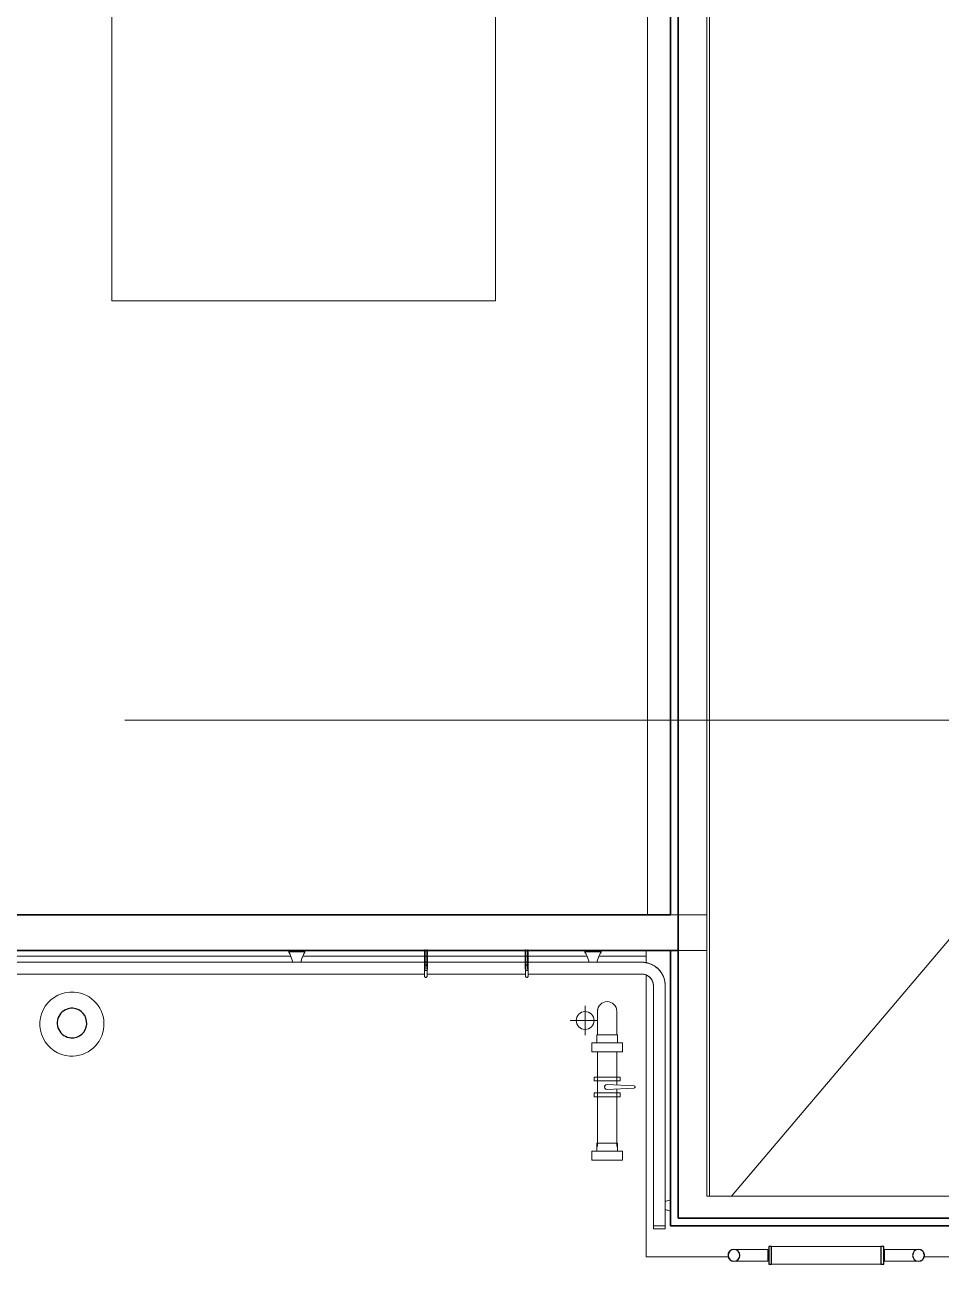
# Model space of a CAD drawing. Header units: metres. Extents: x -3 to 175, y -5 to 18.
# Drawn here: x 81.004 to 84.098, y 0.921 to 5.107 of the extents above; entities that cross this region are included whole.
import ezdxf

# ---------------------------------------------------------------- set-up
doc = ezdxf.new("R2010")
doc.units = ezdxf.units.M
for name, color, linetype, lineweight in [('A-FLOR-HRAL', 7, 'Continuous', 9), ('A-GENM', 7, 'Continuous', 9), ('A-WALL', 7, 'Continuous', 9), ('E-ELEC-EQPM', 7, 'Continuous', 9), ('G-ANNO-SYMB', 7, 'Continuous', 9), ('I-WALL', 7, 'Continuous', 9), ('P-PIPE', 7, 'Continuous', 9), ('P-PIPE-CNTR', 7, 'Continuous', 9)]:
    doc.layers.add(name, color=color, linetype=linetype, lineweight=lineweight)

# ---------------------------------------------------------------- blocks, each defined once
blk = doc.blocks.new('Basic Wall _ Tabique exterior_Estructura Lamina Metalica - ___-2469500-N-Cubierta 01')
at = {"layer": 'A-WALL'}
for p, q in [((11.5694, 1.961), (10.6099, 1.961)), ((12.0202, 1.961), (11.6099, 1.961)), ((12.3602, 1.961), (12.0312, 1.961)), ((12.5694, 1.961), (12.3713, 1.961)), ((12.7686, 1.961), (12.6099, 1.961))]:
    blk.add_line(p, q, dxfattribs=at)
blk = doc.blocks.new('Railing - Railing-2694456-N-Cubierta 01')
at = {"layer": 'A-FLOR-HRAL'}
for p, q in [((12.0202, 1.941), (9.9813, 1.941)), ((12.3602, 1.941), (12.0312, 1.941)), ((12.7537, 1.941), (12.3713, 1.941)), ((9.9956, 1.901), (12.0202, 1.901)), ((12.0301, 1.901), (12.3614, 1.901)), ((12.3712, 1.901), (12.7537, 1.901)), ((12.7937, 1.861), (12.7937, 1.051)), ((12.8337, 1.051), (12.8337, 1.861)), ((12.8114, 1.051), (12.8161, 1.051))]:
    blk.add_line(p, q, dxfattribs=at)
at = {"layer": 'A-FLOR-HRAL', "flags": 128}
for points in [[(12.8337, 1.861), (12.8337, 1.8642), (12.8335, 1.8674), (12.8331, 1.8705), (12.8327, 1.8737), (12.8321, 1.8769), (12.8314, 1.88), (12.8306, 1.8831), (12.8297, 1.8861), (12.8286, 1.8891), (12.8274, 1.8921), (12.8261, 1.895), (12.8247, 1.8979), (12.8231, 1.9007), (12.8215, 1.9035), (12.8197, 1.9061), (12.8179, 1.9087), (12.8159, 1.9113), (12.8139, 1.9137), (12.8117, 1.9161), (12.8095, 1.9183), (12.8071, 1.9205), (12.8047, 1.9226), (12.8022, 1.9246), (12.7996, 1.9265), (12.7969, 1.9283), (12.7942, 1.93), (12.7914, 1.9315), (12.7886, 1.933), (12.7857, 1.9343), (12.7827, 1.9355), (12.7797, 1.9366), (12.7767, 1.9376), (12.7736, 1.9385), (12.7705, 1.9392), (12.7673, 1.9398), (12.7642, 1.9403), (12.761, 1.9406), (12.7578, 1.9409), (12.7546, 1.941), (12.7537, 1.941)], [(12.7537, 1.901), (12.7553, 1.9009), (12.7569, 1.9008), (12.7585, 1.9007), (12.7601, 1.9005), (12.7617, 1.9002), (12.7632, 1.8998), (12.7648, 1.8994), (12.7663, 1.8989), (12.7678, 1.8984), (12.7693, 1.8978), (12.7708, 1.8972), (12.7722, 1.8964), (12.7736, 1.8957), (12.775, 1.8949), (12.7763, 1.894), (12.7776, 1.893), (12.7789, 1.8921), (12.7801, 1.891), (12.7813, 1.89), (12.7824, 1.8888), (12.7835, 1.8877), (12.7846, 1.8864), (12.7855, 1.8852), (12.7865, 1.8839), (12.7874, 1.8826), (12.7882, 1.8812), (12.789, 1.8798), (12.7897, 1.8784), (12.7904, 1.8769), (12.791, 1.8755), (12.7916, 1.874), (12.792, 1.8724), (12.7925, 1.8709), (12.7928, 1.8693), (12.7931, 1.8678), (12.7934, 1.8662), (12.7936, 1.8646), (12.7937, 1.863), (12.7937, 1.8614), (12.7937, 1.861)]]:
    blk.add_lwpolyline(points, dxfattribs=at)
blk = doc.blocks.new('Handrail Type - Handrail_Internal_-2694641-N-Cubierta 01')
at = {"layer": 'A-FLOR-HRAL'}
for p, q in [((12.0202, 1.941), (9.9813, 1.941)), ((12.3602, 1.941), (12.0312, 1.941)), ((12.7537, 1.941), (12.3713, 1.941)), ((9.9956, 1.901), (12.0202, 1.901)), ((12.0301, 1.901), (12.3614, 1.901)), ((12.3712, 1.901), (12.7537, 1.901)), ((12.7937, 1.861), (12.7937, 1.051)), ((12.8337, 1.051), (12.8337, 1.861)), ((12.8114, 1.051), (12.8161, 1.051))]:
    blk.add_line(p, q, dxfattribs=at)
at = {"layer": 'A-FLOR-HRAL', "flags": 128}
for points in [[(12.8337, 1.861), (12.8337, 1.8642), (12.8335, 1.8674), (12.8331, 1.8705), (12.8327, 1.8737), (12.8321, 1.8769), (12.8314, 1.88), (12.8306, 1.8831), (12.8297, 1.8861), (12.8286, 1.8891), (12.8274, 1.8921), (12.8261, 1.895), (12.8247, 1.8979), (12.8231, 1.9007), (12.8215, 1.9035), (12.8197, 1.9061), (12.8179, 1.9087), (12.8159, 1.9113), (12.8139, 1.9137), (12.8117, 1.9161), (12.8095, 1.9183), (12.8071, 1.9205), (12.8047, 1.9226), (12.8022, 1.9246), (12.7996, 1.9265), (12.7969, 1.9283), (12.7942, 1.93), (12.7914, 1.9315), (12.7886, 1.933), (12.7857, 1.9343), (12.7827, 1.9355), (12.7797, 1.9366), (12.7767, 1.9376), (12.7736, 1.9385), (12.7705, 1.9392), (12.7673, 1.9398), (12.7642, 1.9403), (12.761, 1.9406), (12.7578, 1.9409), (12.7546, 1.941), (12.7537, 1.941)], [(12.7537, 1.901), (12.7553, 1.9009), (12.7569, 1.9008), (12.7585, 1.9007), (12.7601, 1.9005), (12.7617, 1.9002), (12.7632, 1.8998), (12.7648, 1.8994), (12.7663, 1.8989), (12.7678, 1.8984), (12.7693, 1.8978), (12.7708, 1.8972), (12.7722, 1.8964), (12.7736, 1.8957), (12.775, 1.8949), (12.7763, 1.894), (12.7776, 1.893), (12.7789, 1.8921), (12.7801, 1.891), (12.7813, 1.89), (12.7824, 1.8888), (12.7835, 1.8877), (12.7846, 1.8864), (12.7855, 1.8852), (12.7865, 1.8839), (12.7874, 1.8826), (12.7882, 1.8812), (12.789, 1.8798), (12.7897, 1.8784), (12.7904, 1.8769), (12.791, 1.8755), (12.7916, 1.874), (12.792, 1.8724), (12.7925, 1.8709), (12.7928, 1.8693), (12.7931, 1.8678), (12.7934, 1.8662), (12.7936, 1.8646), (12.7937, 1.863), (12.7937, 1.8614), (12.7937, 1.861)]]:
    blk.add_lwpolyline(points, dxfattribs=at)
blk = doc.blocks.new('Handrail Type - Escort_Flat_Endcap-2692019-N-Cubierta 01')
at = {"layer": 'A-FLOR-HRAL'}
for p, q in [((0.01, 0.02), (0, 0.02)), ((0, 0.0023), (0, -0.0023)), ((0.01, -0.02), (0.01, 0.02)), ((0, -0.02), (0.01, -0.02))]:
    blk.add_line(p, q, dxfattribs=at)
blk = doc.blocks.new('Handrail Type - Handrail_Internal_-V128-N-Cubierta 01')
at = {"layer": 'A-FLOR-HRAL'}
for p, q in [((12.0202, 1.941), (9.9813, 1.941)), ((12.3602, 1.941), (12.0312, 1.941)), ((12.7537, 1.941), (12.3713, 1.941)), ((12.0202, 1.901), (9.9956, 1.901)), ((12.3614, 1.901), (12.0301, 1.901)), ((12.7537, 1.901), (12.3712, 1.901)), ((12.7937, 1.051), (12.7937, 1.861)), ((12.8337, 1.051), (12.8337, 1.861)), ((12.7937, 1.051), (12.8337, 1.051))]:
    blk.add_line(p, q, dxfattribs=at)
for radius in [0.08, 0.04]:
    blk.add_arc((12.7537, 1.861), radius, 360, 90, dxfattribs=at)
blk = doc.blocks.new('Gerflor-Aluminium_Brackets-Escort_Wall_Mounted-55mm - Escort_Wall_Mounted_Bracket_55mm-V129-N-Cubierta 01')
at = {"layer": 'A-FLOR-HRAL'}
for centre, radius, start, end in [((-0.1313, -0.0058), 0.1203, 13.8709, 21.4526), ((0.1327, -0.0062), 0.1218, 158.6119, 166.1019)]:
    blk.add_arc(centre, radius, start, end, dxfattribs=at)
for points in [[(-0.0178, 0.0341), (-0.0183, 0.0355), (-0.0188, 0.0368), (-0.0193, 0.0382)], [(-0.0138, 0.02), (-0.0143, 0.0222), (-0.0148, 0.0245), (-0.0155, 0.0267)], [(-0.0145, 0.023), (-0.0142, 0.022), (-0.014, 0.021), (-0.0138, 0.02)], [(0.0155, 0.0267), (0.0149, 0.0245), (0.0143, 0.0222), (0.0138, 0.02)], [(0.0138, 0.02), (0.0141, 0.021), (0.0143, 0.022), (0.0145, 0.023)], [(0.0194, 0.0382), (0.0188, 0.0368), (0.0183, 0.0355), (0.0178, 0.0341)]]:
    blk.add_open_spline(points, degree=3, dxfattribs=at)
blk = doc.blocks.new('Gerflor-Aluminium_Brackets-Escort_Wall_Mounted-55mm - Escort_Wall_Mounted_Bracket_55mm-2694134-N-Cubierta 01')
at = {"layer": 'A-FLOR-HRAL'}
for p, q in [((-0.0275, 0.0595), (-0.0275, 0.055)), ((-0.0275, 0.055), (0.0275, 0.055)), ((0.0275, 0.055), (0.0275, 0.0595))]:
    blk.add_line(p, q, dxfattribs=at)
for centre, radius, start, end in [((-0.1313, -0.0058), 0.1203, 13.8709, 27.0168), ((0.1327, -0.0062), 0.1218, 153.1183, 166.1019)]:
    blk.add_arc(centre, radius, start, end, dxfattribs=at)
for points, knots in [([(-0.0275, 0.055), (-0.0275, 0.055), (-0.0274, 0.0549), (-0.0272, 0.0544), (-0.0269, 0.054), (-0.0267, 0.0535), (-0.0264, 0.0531), (-0.026, 0.0525), (-0.0257, 0.0519), (-0.0255, 0.0515), (-0.0253, 0.0512), (-0.0249, 0.0503), (-0.0245, 0.0495), (-0.0241, 0.0488)], [0, 0, 0, 0, 0.142857, 0.285714, 0.357143, 0.428571, 0.5, 0.571429, 0.678571, 0.705357, 0.732143, 0.785714, 1, 1, 1, 1]), ([(0.0241, 0.0488), (0.0244, 0.0493), (0.0248, 0.0501), (0.0254, 0.0512), (0.0258, 0.052), (0.0261, 0.0525), (0.0264, 0.0531), (0.0267, 0.0535), (0.0269, 0.054), (0.0272, 0.0544), (0.0274, 0.0549), (0.0275, 0.055), (0.0275, 0.055)], [0, 0, 0, 0, 0.142857, 0.285714, 0.357143, 0.428571, 0.5, 0.571429, 0.642857, 0.714286, 0.857143, 1, 1, 1, 1])]:
    blk.add_open_spline(points, degree=3, knots=knots, dxfattribs=at)
for points in [[(-0.023, 0.0465), (-0.0242, 0.0492), (-0.0256, 0.0518), (-0.0271, 0.0543)], [(0.0271, 0.0543), (0.0256, 0.0518), (0.0243, 0.0492), (0.023, 0.0465)], [(-0.0178, 0.0341), (-0.0185, 0.036), (-0.0192, 0.0378), (-0.0199, 0.0396)], [(-0.0138, 0.02), (-0.0143, 0.0222), (-0.0148, 0.0245), (-0.0155, 0.0267)], [(-0.0145, 0.023), (-0.0142, 0.022), (-0.014, 0.021), (-0.0138, 0.02)], [(0.0155, 0.0267), (0.0149, 0.0245), (0.0143, 0.0222), (0.0138, 0.02)], [(0.0138, 0.02), (0.0141, 0.021), (0.0143, 0.022), (0.0145, 0.023)], [(0.02, 0.0396), (0.0192, 0.0378), (0.0185, 0.0359), (0.0178, 0.0341)]]:
    blk.add_open_spline(points, degree=3, dxfattribs=at)
blk = doc.blocks.new('M_Conexión toma de agua potable-3 - M_Conexión toma de agua potable-3-V133-N-Cubierta 01')
at = {"layer": 'P-PIPE'}
for p, q in [((-0.0351, -0.0795), (-0.0351, -0.1066)), ((0, -0.0795), (-0.0351, -0.0795)), ((0.0351, -0.0795), (0, -0.0795)), ((0.0351, -0.1066), (0.0351, -0.0795)), ((-0.0518, -0.1066), (-0.0518, -0.137)), ((0, -0.1066), (-0.0518, -0.1066)), ((0.0518, -0.1066), (0, -0.1066)), ((0.0518, -0.137), (0.0518, -0.1066)), ((0, -0.137), (-0.0518, -0.137)), ((-0.0327, -0.137), (-0.0327, -0.4571)), ((0.0518, -0.137), (0, -0.137)), ((0.0323, -0.2489), (0.0323, -0.137)), ((-0.0437, -0.2229), (-0.0437, -0.2352)), ((0.0437, -0.2229), (-0.0437, -0.2229)), ((0.0437, -0.2352), (-0.0437, -0.2352)), ((-0.0328, -0.2352), (-0.0328, -0.2754)), ((0.0911, -0.252), (0, -0.2472)), ((0.0328, -0.2489), (0.0328, -0.2352)), ((0.0437, -0.2352), (0.0437, -0.2229)), ((-0.0437, -0.2754), (-0.0437, -0.2895)), ((0.0437, -0.2754), (-0.0437, -0.2754)), ((-0.0437, -0.2895), (0.0437, -0.2895)), ((0, -0.264), (0.0907, -0.2592)), ((0.0323, -0.4571), (0.0323, -0.2623)), ((0.0328, -0.2754), (0.0328, -0.2623)), ((0.0437, -0.2895), (0.0437, -0.2754)), ((-0.0351, -0.4454), (-0.0351, -0.4725)), ((0, -0.4454), (-0.0351, -0.4454)), ((0.0351, -0.4454), (0, -0.4454)), ((0.0351, -0.4725), (0.0351, -0.4454)), ((-0.0518, -0.4725), (-0.0518, -0.503)), ((0, -0.4725), (-0.0518, -0.4725)), ((0.0518, -0.4725), (0, -0.4725)), ((0.0518, -0.503), (0.0518, -0.4725)), ((0, -0.503), (-0.0518, -0.503)), ((0.0518, -0.503), (0, -0.503))]:
    blk.add_line(p, q, dxfattribs=at)
at = {"layer": 'P-PIPE', "flags": 128}
for points in [[(-0.0327, 0.0001), (-0.0327, 0), (-0.0327, -0.0003), (-0.0327, -0.0008), (-0.0327, -0.0014), (-0.0327, -0.0023), (-0.0327, -0.0033), (-0.0327, -0.0045), (-0.0327, -0.0059), (-0.0327, -0.0074), (-0.0327, -0.0092), (-0.0327, -0.0111), (-0.0327, -0.0131), (-0.0327, -0.0154), (-0.0327, -0.0178), (-0.0327, -0.0203), (-0.0327, -0.0231), (-0.0327, -0.0259), (-0.0327, -0.0289), (-0.0327, -0.0321), (-0.0327, -0.0354), (-0.0327, -0.0388), (-0.0327, -0.0423), (-0.0327, -0.046), (-0.0327, -0.0498), (-0.0327, -0.0537), (-0.0327, -0.0577), (-0.0327, -0.0617), (-0.0327, -0.0659), (-0.0327, -0.0702), (-0.0327, -0.0745), (-0.0327, -0.0789)], [(-0.0325, 0), (-0.0325, -0.0001), (-0.0325, -0.0003), (-0.0325, -0.0006), (-0.0325, -0.001), (-0.0325, -0.0016), (-0.0325, -0.0023), (-0.0325, -0.0031), (-0.0325, -0.0041), (-0.0325, -0.0052), (-0.0325, -0.0064), (-0.0325, -0.0077), (-0.0325, -0.0091), (-0.0325, -0.0107), (-0.0325, -0.0124), (-0.0325, -0.0141), (-0.0325, -0.016), (-0.0325, -0.018), (-0.0325, -0.0201), (-0.0325, -0.0223), (-0.0325, -0.0245), (-0.0325, -0.0269), (-0.0325, -0.0293), (-0.0325, -0.0319), (-0.0325, -0.0345), (-0.0325, -0.0372), (-0.0325, -0.0399), (-0.0325, -0.0428), (-0.0325, -0.0456), (-0.0325, -0.0486), (-0.0325, -0.0516), (-0.0325, -0.0546), (-0.0325, -0.0577), (-0.0325, -0.0608), (-0.0325, -0.064), (-0.0325, -0.0671), (-0.0325, -0.0703), (-0.0325, -0.0735), (-0.0325, -0.0768), (-0.0325, -0.08), (-0.0325, -0.0809)], [(0.0325, -0.0809), (0.0325, -0.0776), (0.0325, -0.0744), (0.0325, -0.0712), (0.0325, -0.068), (0.0325, -0.0648), (0.0325, -0.0616), (0.0325, -0.0585), (0.0325, -0.0554), (0.0325, -0.0524), (0.0325, -0.0494), (0.0325, -0.0464), (0.0325, -0.0435), (0.0325, -0.0407), (0.0325, -0.0379), (0.0325, -0.0352), (0.0325, -0.0326), (0.0325, -0.03), (0.0325, -0.0275), (0.0325, -0.0252), (0.0325, -0.0229), (0.0325, -0.0207), (0.0325, -0.0185), (0.0325, -0.0165), (0.0325, -0.0146), (0.0325, -0.0128), (0.0325, -0.0111), (0.0325, -0.0095), (0.0325, -0.0081), (0.0325, -0.0067), (0.0325, -0.0055), (0.0325, -0.0044), (0.0325, -0.0034), (0.0325, -0.0025), (0.0325, -0.0018), (0.0325, -0.0012), (0.0325, -0.0007), (0.0325, -0.0003), (0.0325, -0.0001), (0.0325, 0), (0.0325, 0)]]:
    blk.add_lwpolyline(points, dxfattribs=at)
at = {"layer": 'P-PIPE'}
for centre, radius, start, end in [((-0.0002, 0.0001), 0.0325, 165, 180), ((-0.0002, 0.0001), 0.0325, 180, 183.8586), ((0, 0), 0.0325, 0, 180), ((0, 0), 0.0325, 360, 180), ((0, 0), 0.0325, 180, 183.9562), ((0, 0), 0.0325, 180, 183.9562), ((-0.0004, -0.2556), 0.00841, 87, 273), ((-0.0004, -0.2556), 0.00841, 87, 201.4615), ((-0.0004, -0.2556), 0.00841, 215.7692, 258.6923), ((0.0909, -0.2556), 0.00364, 267, 87), ((0.0909, -0.2556), 0.00364, 42, 72), ((0.0909, -0.2556), 0.00364, 297, 27)]:
    blk.add_arc(centre, radius, start, end, dxfattribs=at)
blk = doc.blocks.new('M_Escalera Marinera Exterior - M_Escalera Marinera Exterior-2698241-N-Cubierta 01')
at = {"layer": 'A-GENM'}
for p, q in [((-0.1968, 0.02), (-0.2484, 0.02)), ((-0.1968, 0), (-0.1968, 0.02)), ((-0.1968, -0.02), (-0.1968, 0)), ((-0.1843, 0.03), (0.1843, 0.03)), ((0.2484, 0.02), (0.1968, 0.02)), ((0.1968, 0.02), (0.1968, 0)), ((0.1968, 0), (0.1968, -0.02)), ((-0.2484, -0.02), (-0.1968, -0.02)), ((0.1843, -0.03), (-0.1843, -0.03)), ((0.1968, -0.02), (0.2484, -0.02))]:
    blk.add_line(p, q, dxfattribs=at)
at = {"layer": 'A-GENM', "lineweight": 25}
for p, q in [((-0.1843, 0.03), (-0.1943, 0.03)), ((-0.1943, 0.03), (-0.1943, -0.03)), ((-0.1843, -0.03), (-0.1843, 0.03)), ((0.1943, 0.03), (0.1843, 0.03)), ((0.1843, 0.03), (0.1843, -0.03)), ((0.1943, -0.03), (0.1943, 0.03)), ((-0.1943, -0.03), (-0.1843, -0.03)), ((0.1843, -0.03), (0.1943, -0.03))]:
    blk.add_line(p, q, dxfattribs=at)
at = {"layer": 'A-GENM', "flags": 128}
for points in [[(-0.3316, 0), (-0.3316, 0.0008), (-0.3316, 0.0016), (-0.3315, 0.0024), (-0.3314, 0.0032), (-0.3312, 0.004), (-0.3311, 0.0048), (-0.3308, 0.0055), (-0.3306, 0.0063), (-0.3303, 0.007), (-0.33, 0.0078), (-0.3297, 0.0085), (-0.3294, 0.0092), (-0.329, 0.0099), (-0.3286, 0.0106), (-0.3281, 0.0113), (-0.3277, 0.0119), (-0.3272, 0.0126), (-0.3267, 0.0132), (-0.3261, 0.0138)], [(-0.3256, 0.0143), (-0.325, 0.0149), (-0.3244, 0.0154), (-0.3237, 0.0159), (-0.3231, 0.0164), (-0.3224, 0.0168), (-0.3217, 0.0172), (-0.3211, 0.0176), (-0.3203, 0.018), (-0.3196, 0.0183), (-0.3189, 0.0186), (-0.3181, 0.0189), (-0.3174, 0.0192), (-0.3166, 0.0194), (-0.3158, 0.0196), (-0.315, 0.0197), (-0.3142, 0.0198), (-0.3134, 0.0199), (-0.3126, 0.02), (-0.3118, 0.02)], [(-0.3114, 0.02), (-0.3112, 0.02), (-0.3108, 0.02), (-0.3104, 0.02), (-0.3098, 0.02), (-0.3092, 0.02), (-0.3084, 0.02), (-0.3076, 0.02), (-0.3066, 0.02), (-0.3056, 0.02), (-0.3045, 0.02), (-0.3033, 0.02), (-0.302, 0.02), (-0.3006, 0.02), (-0.2991, 0.02), (-0.2976, 0.02), (-0.2959, 0.02), (-0.2942, 0.02), (-0.2924, 0.02), (-0.2906, 0.02), (-0.2887, 0.02), (-0.2867, 0.02), (-0.2846, 0.02), (-0.2825, 0.02), (-0.2804, 0.02), (-0.2782, 0.02), (-0.2759, 0.02), (-0.2736, 0.02), (-0.2713, 0.02), (-0.2689, 0.02), (-0.2665, 0.02), (-0.2641, 0.02), (-0.2616, 0.02), (-0.2591, 0.02), (-0.2566, 0.02), (-0.2541, 0.02), (-0.2516, 0.02), (-0.2491, 0.02), (-0.2484, 0.02)], [(0.2484, 0.02), (0.2509, 0.02), (0.2534, 0.02), (0.2559, 0.02), (0.2584, 0.02), (0.2609, 0.02), (0.2634, 0.02), (0.2658, 0.02), (0.2683, 0.02), (0.2707, 0.02), (0.273, 0.02), (0.2753, 0.02), (0.2776, 0.02), (0.2798, 0.02), (0.282, 0.02), (0.2841, 0.02), (0.2861, 0.02), (0.2881, 0.02), (0.2901, 0.02), (0.2919, 0.02), (0.2937, 0.02), (0.2955, 0.02), (0.2971, 0.02), (0.2987, 0.02), (0.3002, 0.02), (0.3016, 0.02), (0.3029, 0.02), (0.3042, 0.02), (0.3053, 0.02), (0.3064, 0.02), (0.3073, 0.02), (0.3082, 0.02), (0.309, 0.02), (0.3096, 0.02), (0.3102, 0.02), (0.3107, 0.02), (0.3111, 0.02), (0.3114, 0.02)], [(0.3116, 0.02), (0.3124, 0.02), (0.3132, 0.0199), (0.314, 0.0199), (0.3148, 0.0197), (0.3156, 0.0196), (0.3164, 0.0194), (0.3172, 0.0192), (0.3179, 0.019), (0.3187, 0.0187), (0.3194, 0.0184), (0.3201, 0.0181), (0.3209, 0.0177), (0.3216, 0.0174), (0.3222, 0.0169), (0.3229, 0.0165), (0.3236, 0.016), (0.3242, 0.0156), (0.3248, 0.015), (0.3254, 0.0145)], [(0.326, 0.0139), (0.3265, 0.0133), (0.327, 0.0127), (0.3275, 0.0121), (0.328, 0.0115), (0.3285, 0.0108), (0.3289, 0.0101), (0.3293, 0.0094), (0.3296, 0.0087), (0.33, 0.008), (0.3303, 0.0072), (0.3305, 0.0065), (0.3308, 0.0057), (0.331, 0.005), (0.3312, 0.0042), (0.3313, 0.0034), (0.3315, 0.0026), (0.3315, 0.0018), (0.3316, 0.001), (0.3316, 0.0002)], [(0.3316, 0), (0.3316, -0.0008), (0.3316, -0.0016), (0.3315, -0.0024), (0.3314, -0.0032), (0.3312, -0.004), (0.3311, -0.0048), (0.3308, -0.0055), (0.3306, -0.0063), (0.3303, -0.007), (0.33, -0.0078), (0.3297, -0.0085), (0.3294, -0.0092), (0.329, -0.0099), (0.3286, -0.0106), (0.3281, -0.0113), (0.3277, -0.0119), (0.3272, -0.0126), (0.3267, -0.0132), (0.3261, -0.0138)], [(-0.326, -0.0139), (-0.3265, -0.0133), (-0.327, -0.0127), (-0.3275, -0.0121), (-0.328, -0.0115), (-0.3285, -0.0108), (-0.3289, -0.0101), (-0.3293, -0.0094), (-0.3296, -0.0087), (-0.33, -0.008), (-0.3303, -0.0072), (-0.3305, -0.0065), (-0.3308, -0.0057), (-0.331, -0.005), (-0.3312, -0.0042), (-0.3313, -0.0034), (-0.3315, -0.0026), (-0.3315, -0.0018), (-0.3316, -0.001), (-0.3316, -0.0002)], [(-0.3116, -0.02), (-0.3124, -0.02), (-0.3132, -0.0199), (-0.314, -0.0199), (-0.3148, -0.0197), (-0.3156, -0.0196), (-0.3164, -0.0194), (-0.3172, -0.0192), (-0.3179, -0.019), (-0.3187, -0.0187), (-0.3194, -0.0184), (-0.3201, -0.0181), (-0.3209, -0.0177), (-0.3216, -0.0174), (-0.3222, -0.0169), (-0.3229, -0.0165), (-0.3236, -0.016), (-0.3242, -0.0156), (-0.3248, -0.015), (-0.3254, -0.0145)], [(-0.2484, -0.02), (-0.2509, -0.02), (-0.2534, -0.02), (-0.2559, -0.02), (-0.2584, -0.02), (-0.2609, -0.02), (-0.2634, -0.02), (-0.2658, -0.02), (-0.2683, -0.02), (-0.2707, -0.02), (-0.273, -0.02), (-0.2753, -0.02), (-0.2776, -0.02), (-0.2798, -0.02), (-0.282, -0.02), (-0.2841, -0.02), (-0.2861, -0.02), (-0.2881, -0.02), (-0.2901, -0.02), (-0.2919, -0.02), (-0.2937, -0.02), (-0.2955, -0.02), (-0.2971, -0.02), (-0.2987, -0.02), (-0.3002, -0.02), (-0.3016, -0.02), (-0.3029, -0.02), (-0.3042, -0.02), (-0.3053, -0.02), (-0.3064, -0.02), (-0.3073, -0.02), (-0.3082, -0.02), (-0.309, -0.02), (-0.3096, -0.02), (-0.3102, -0.02), (-0.3107, -0.02), (-0.3111, -0.02), (-0.3114, -0.02)], [(0.3114, -0.02), (0.3112, -0.02), (0.3108, -0.02), (0.3104, -0.02), (0.3098, -0.02), (0.3092, -0.02), (0.3084, -0.02), (0.3076, -0.02), (0.3066, -0.02), (0.3056, -0.02), (0.3045, -0.02), (0.3033, -0.02), (0.302, -0.02), (0.3006, -0.02), (0.2991, -0.02), (0.2976, -0.02), (0.2959, -0.02), (0.2942, -0.02), (0.2924, -0.02), (0.2906, -0.02), (0.2887, -0.02), (0.2867, -0.02), (0.2846, -0.02), (0.2825, -0.02), (0.2804, -0.02), (0.2782, -0.02), (0.2759, -0.02), (0.2736, -0.02), (0.2713, -0.02), (0.2689, -0.02), (0.2665, -0.02), (0.2641, -0.02), (0.2616, -0.02), (0.2591, -0.02), (0.2566, -0.02), (0.2541, -0.02), (0.2516, -0.02), (0.2491, -0.02), (0.2484, -0.02)], [(0.3256, -0.0143), (0.325, -0.0149), (0.3244, -0.0154), (0.3237, -0.0159), (0.3231, -0.0164), (0.3224, -0.0168), (0.3217, -0.0172), (0.3211, -0.0176), (0.3203, -0.018), (0.3196, -0.0183), (0.3189, -0.0186), (0.3181, -0.0189), (0.3174, -0.0192), (0.3166, -0.0194), (0.3158, -0.0196), (0.315, -0.0197), (0.3142, -0.0198), (0.3134, -0.0199), (0.3126, -0.02), (0.3118, -0.02)]]:
    blk.add_lwpolyline(points, dxfattribs=at)
at = {"layer": 'A-GENM', "lineweight": 25}
for centre, start, end in [((-0.3116, 0), 360, 180), ((-0.3116, 0), 180, 360), ((0.3116, 0), 360, 180), ((0.3116, 0), 180, 360)]:
    blk.add_arc(centre, 0.02, start, end, dxfattribs=at)
blk = doc.blocks.new('M_RVR_Modulo Ventilación_02 - M_RVR_Modulo Ventilación_02 2-2718171-N-Cubierta 01')
at = {"layer": 'A-GENM'}
for p, q in [((-0.0638, 0.0854), (-0.0864, 0.0854)), ((-0.0635, 0.0854), (-0.0662, 0.0854)), ((-0.0637, 0.0854), (-0.0638, 0.0854)), ((-0.0864, 0.0754), (-0.0638, 0.0754)), ((-0.0662, 0.0754), (-0.0635, 0.0754)), ((-0.0638, -0.2557), (-0.0864, -0.2557)), ((-0.0864, -0.2657), (-0.0638, -0.2657)), ((-0.0635, -0.2557), (-0.0662, -0.2557)), ((-0.0662, -0.2657), (-0.0635, -0.2657)), ((-0.0637, -0.2557), (-0.0638, -0.2557))]:
    blk.add_line(p, q, dxfattribs=at)
at = {"layer": 'A-GENM', "lineweight": 25}
for p, q in [((0.0003, 0.0854), (-0.0635, 0.0854)), ((-0.0635, 0.0854), (-0.0635, 0.0823)), ((0.0003, 0.0823), (0.0003, 0.0854)), ((-0.0635, 0.0823), (0.0003, 0.0823)), ((0.0003, 0.0774), (-0.0635, 0.0774)), ((-0.0635, 0.0774), (-0.0635, 0.0743)), ((-0.0635, 0.0743), (0.0003, 0.0743)), ((0.0003, 0.0743), (0.0003, 0.0774)), ((0.0003, -0.2547), (-0.0635, -0.2547)), ((-0.0635, -0.2547), (-0.0635, -0.2577)), ((-0.0635, -0.2577), (0.0003, -0.2577)), ((0.0003, -0.2627), (-0.0635, -0.2627)), ((-0.0635, -0.2627), (-0.0635, -0.2657)), ((-0.0635, -0.2657), (0.0003, -0.2657)), ((0.0003, -0.2577), (0.0003, -0.2547)), ((0.0003, -0.2657), (0.0003, -0.2627))]:
    blk.add_line(p, q, dxfattribs=at)
at = {"layer": 'A-GENM', "flags": 128}
for points in [[(-0.0914, 0.0804), (-0.0914, 0.0806), (-0.0913, 0.0808), (-0.0913, 0.081), (-0.0913, 0.0812), (-0.0913, 0.0814), (-0.0912, 0.0816), (-0.0912, 0.0818), (-0.0911, 0.082), (-0.091, 0.0822), (-0.091, 0.0823), (-0.0909, 0.0825), (-0.0908, 0.0827), (-0.0907, 0.0829), (-0.0906, 0.083), (-0.0905, 0.0832), (-0.0904, 0.0834), (-0.0902, 0.0835), (-0.0901, 0.0837), (-0.09, 0.0838), (-0.0898, 0.084), (-0.0897, 0.0841), (-0.0895, 0.0842), (-0.0894, 0.0844), (-0.0892, 0.0845), (-0.0891, 0.0846), (-0.0889, 0.0847), (-0.0887, 0.0848), (-0.0885, 0.0849), (-0.0884, 0.085), (-0.0882, 0.0851), (-0.088, 0.0851), (-0.0878, 0.0852), (-0.0876, 0.0852), (-0.0874, 0.0853), (-0.0872, 0.0853), (-0.087, 0.0853), (-0.0868, 0.0854), (-0.0866, 0.0854), (-0.0864, 0.0854), (-0.0864, 0.0854)], [(-0.0864, 0.0854), (-0.0863, 0.0854), (-0.0862, 0.0854), (-0.0861, 0.0854), (-0.0858, 0.0854), (-0.0856, 0.0854), (-0.0852, 0.0854), (-0.0848, 0.0854), (-0.0843, 0.0854), (-0.0838, 0.0854), (-0.0832, 0.0854), (-0.0826, 0.0854), (-0.0819, 0.0854), (-0.0811, 0.0854), (-0.0803, 0.0854), (-0.0794, 0.0854), (-0.0785, 0.0854), (-0.0775, 0.0854), (-0.0765, 0.0854), (-0.0754, 0.0854), (-0.0743, 0.0854), (-0.0731, 0.0854), (-0.0719, 0.0854), (-0.0707, 0.0854), (-0.0694, 0.0854), (-0.0681, 0.0854), (-0.0667, 0.0854), (-0.0662, 0.0854)], [(-0.0864, 0.0754), (-0.0866, 0.0754), (-0.0868, 0.0754), (-0.087, 0.0754), (-0.0872, 0.0755), (-0.0873, 0.0755), (-0.0875, 0.0755), (-0.0877, 0.0756), (-0.0879, 0.0756), (-0.0881, 0.0757), (-0.0883, 0.0758), (-0.0885, 0.0759), (-0.0887, 0.076), (-0.0888, 0.0761), (-0.089, 0.0762), (-0.0892, 0.0763), (-0.0893, 0.0764), (-0.0895, 0.0765), (-0.0897, 0.0766), (-0.0898, 0.0768), (-0.0899, 0.0769), (-0.0901, 0.0771), (-0.0902, 0.0772), (-0.0903, 0.0774), (-0.0905, 0.0775), (-0.0906, 0.0777), (-0.0907, 0.0779), (-0.0908, 0.078), (-0.0909, 0.0782), (-0.0909, 0.0784), (-0.091, 0.0786), (-0.0911, 0.0788), (-0.0911, 0.079), (-0.0912, 0.0791), (-0.0912, 0.0793), (-0.0913, 0.0795), (-0.0913, 0.0797), (-0.0913, 0.0799), (-0.0913, 0.0801), (-0.0914, 0.0803), (-0.0914, 0.0804)], [(-0.0662, 0.0754), (-0.0676, 0.0754), (-0.0689, 0.0754), (-0.0702, 0.0754), (-0.0715, 0.0754), (-0.0727, 0.0754), (-0.0739, 0.0754), (-0.075, 0.0754), (-0.0761, 0.0754), (-0.0771, 0.0754), (-0.0781, 0.0754), (-0.0791, 0.0754), (-0.08, 0.0754), (-0.0808, 0.0754), (-0.0816, 0.0754), (-0.0823, 0.0754), (-0.083, 0.0754), (-0.0836, 0.0754), (-0.0841, 0.0754), (-0.0846, 0.0754), (-0.0851, 0.0754), (-0.0854, 0.0754), (-0.0857, 0.0754), (-0.086, 0.0754), (-0.0862, 0.0754), (-0.0863, 0.0754), (-0.0863, 0.0754), (-0.0864, 0.0754)], [(-0.0914, -0.2607), (-0.0914, -0.2605), (-0.0913, -0.2603), (-0.0913, -0.2602), (-0.0913, -0.26), (-0.0913, -0.2598), (-0.0912, -0.2596), (-0.0912, -0.2594), (-0.0911, -0.2592), (-0.091, -0.259), (-0.091, -0.2588), (-0.0909, -0.2586), (-0.0908, -0.2584), (-0.0907, -0.2583), (-0.0906, -0.2581), (-0.0905, -0.2579), (-0.0904, -0.2578), (-0.0902, -0.2576), (-0.0901, -0.2575), (-0.09, -0.2573), (-0.0898, -0.2572), (-0.0897, -0.257), (-0.0895, -0.2569), (-0.0894, -0.2568), (-0.0892, -0.2567), (-0.0891, -0.2565), (-0.0889, -0.2564), (-0.0887, -0.2563), (-0.0885, -0.2562), (-0.0884, -0.2562), (-0.0882, -0.2561), (-0.088, -0.256), (-0.0878, -0.256), (-0.0876, -0.2559), (-0.0874, -0.2559), (-0.0872, -0.2558), (-0.087, -0.2558), (-0.0868, -0.2558), (-0.0866, -0.2558), (-0.0864, -0.2557), (-0.0864, -0.2557)], [(-0.0864, -0.2657), (-0.0866, -0.2657), (-0.0868, -0.2657), (-0.087, -0.2657), (-0.0872, -0.2657), (-0.0873, -0.2656), (-0.0875, -0.2656), (-0.0877, -0.2656), (-0.0879, -0.2655), (-0.0881, -0.2654), (-0.0883, -0.2654), (-0.0885, -0.2653), (-0.0887, -0.2652), (-0.0888, -0.2651), (-0.089, -0.265), (-0.0892, -0.2649), (-0.0893, -0.2648), (-0.0895, -0.2646), (-0.0897, -0.2645), (-0.0898, -0.2644), (-0.0899, -0.2642), (-0.0901, -0.2641), (-0.0902, -0.2639), (-0.0903, -0.2638), (-0.0905, -0.2636), (-0.0906, -0.2635), (-0.0907, -0.2633), (-0.0908, -0.2631), (-0.0909, -0.2629), (-0.0909, -0.2627), (-0.091, -0.2626), (-0.0911, -0.2624), (-0.0911, -0.2622), (-0.0912, -0.262), (-0.0912, -0.2618), (-0.0913, -0.2616), (-0.0913, -0.2614), (-0.0913, -0.2612), (-0.0913, -0.261), (-0.0914, -0.2608), (-0.0914, -0.2607)], [(-0.0864, -0.2557), (-0.0863, -0.2557), (-0.0862, -0.2557), (-0.0861, -0.2557), (-0.0858, -0.2557), (-0.0856, -0.2557), (-0.0852, -0.2557), (-0.0848, -0.2557), (-0.0843, -0.2557), (-0.0838, -0.2557), (-0.0832, -0.2557), (-0.0826, -0.2557), (-0.0819, -0.2557), (-0.0811, -0.2557), (-0.0803, -0.2557), (-0.0794, -0.2557), (-0.0785, -0.2557), (-0.0775, -0.2557), (-0.0765, -0.2557), (-0.0754, -0.2557), (-0.0743, -0.2557), (-0.0731, -0.2557), (-0.0719, -0.2557), (-0.0707, -0.2557), (-0.0694, -0.2557), (-0.0681, -0.2557), (-0.0667, -0.2557), (-0.0662, -0.2557)], [(-0.0662, -0.2657), (-0.0676, -0.2657), (-0.0689, -0.2657), (-0.0702, -0.2657), (-0.0715, -0.2657), (-0.0727, -0.2657), (-0.0739, -0.2657), (-0.075, -0.2657), (-0.0761, -0.2657), (-0.0771, -0.2657), (-0.0781, -0.2657), (-0.0791, -0.2657), (-0.08, -0.2657), (-0.0808, -0.2657), (-0.0816, -0.2657), (-0.0823, -0.2657), (-0.083, -0.2657), (-0.0836, -0.2657), (-0.0841, -0.2657), (-0.0846, -0.2657), (-0.0851, -0.2657), (-0.0854, -0.2657), (-0.0857, -0.2657), (-0.086, -0.2657), (-0.0862, -0.2657), (-0.0863, -0.2657), (-0.0863, -0.2657), (-0.0864, -0.2657)]]:
    blk.add_lwpolyline(points, dxfattribs=at)
at = {"layer": 'A-GENM', "lineweight": 25}
for centre, start, end in [((-0.0446, 0.08), 360, 180), ((-0.0446, 0.08), 180, 360), ((-0.0446, -0.2603), 360, 180), ((-0.0446, -0.2603), 180, 360)]:
    blk.add_arc(centre, 0.005, start, end, dxfattribs=at)
at = {"layer": 'A-GENM'}
for points in [[(-0.0913, 0.0804), (-0.0913, 0.081), (-0.0911, 0.0822), (-0.0902, 0.0837), (-0.0889, 0.0848), (-0.0878, 0.0852), (-0.0872, 0.0853)], [(-0.0872, 0.0755), (-0.0878, 0.0756), (-0.0889, 0.076), (-0.0902, 0.0771), (-0.0911, 0.0786), (-0.0913, 0.0798), (-0.0913, 0.0804)], [(-0.0198, 0.0804), (-0.0198, 0.081), (-0.0198, 0.0816), (-0.02, 0.0821)], [(-0.0913, -0.2607), (-0.0913, -0.2602), (-0.0911, -0.259), (-0.0902, -0.2574), (-0.0889, -0.2563), (-0.0878, -0.2559), (-0.0872, -0.2558)], [(-0.0872, -0.2657), (-0.0878, -0.2656), (-0.0889, -0.2652), (-0.0902, -0.264), (-0.0911, -0.2625), (-0.0913, -0.2613), (-0.0913, -0.2607)], [(-0.02, -0.2625), (-0.0198, -0.2619), (-0.0198, -0.2613), (-0.0198, -0.2607)]]:
    blk.add_open_spline(points, degree=3, dxfattribs=at)
for points, knots in [([(-0.0638, 0.0854), (-0.064, 0.0854), (-0.0645, 0.0853), (-0.0651, 0.0851), (-0.0658, 0.0848), (-0.0664, 0.0843), (-0.0671, 0.0835), (-0.0677, 0.0822), (-0.0679, 0.081), (-0.0679, 0.0804)], [-0.5, -0.5, -0.5, -0.5, -0.4444444, -0.3888889, -0.3333333, -0.2777778, -0.2222222, -0.1111111, 0, 0, 0, 0]), ([(-0.0679, 0.0804), (-0.0679, 0.0798), (-0.0677, 0.0786), (-0.0671, 0.0773), (-0.0664, 0.0765), (-0.0658, 0.076), (-0.0651, 0.0757), (-0.0645, 0.0754), (-0.064, 0.0754), (-0.0638, 0.0754)], [-1, -1, -1, -1, -0.8888889, -0.7777778, -0.7222222, -0.6666667, -0.6111111, -0.5555556, -0.5, -0.5, -0.5, -0.5]), ([(-0.0206, 0.0774), (-0.0204, 0.0778), (-0.0199, 0.0787), (-0.0198, 0.0798), (-0.0198, 0.0804)], [-0.2052362, -0.2052362, -0.2052362, -0.2052362, -0.1111111, 0, 0, 0, 0]), ([(-0.0638, -0.2557), (-0.064, -0.2557), (-0.0645, -0.2558), (-0.0651, -0.256), (-0.0658, -0.2564), (-0.0664, -0.2569), (-0.0671, -0.2577), (-0.0677, -0.259), (-0.0679, -0.2602), (-0.0679, -0.2607)], [-0.5, -0.5, -0.5, -0.5, -0.4444444, -0.3888889, -0.3333333, -0.2777778, -0.2222222, -0.1111111, 0, 0, 0, 0]), ([(-0.0679, -0.2607), (-0.0679, -0.2613), (-0.0677, -0.2625), (-0.0671, -0.2638), (-0.0664, -0.2646), (-0.0658, -0.2651), (-0.0651, -0.2655), (-0.0645, -0.2657), (-0.064, -0.2657), (-0.0638, -0.2657)], [-1, -1, -1, -1, -0.8888889, -0.7777778, -0.7222222, -0.6666667, -0.6111111, -0.5555556, -0.5, -0.5, -0.5, -0.5]), ([(-0.0198, -0.2607), (-0.0198, -0.2602), (-0.0199, -0.2591), (-0.0204, -0.2581), (-0.0206, -0.2577)], [-1, -1, -1, -1, -0.8888889, -0.7948763, -0.7948763, -0.7948763, -0.7948763])]:
    blk.add_open_spline(points, degree=3, knots=knots, dxfattribs=at)
blk = doc.blocks.new('M_Tubería Escape-2 - M_Tubería Escape-2-2727058-N-Cubierta 01')
at = {"layer": 'A-GENM'}
for start, end in [(86.0971, 266.0971), (266.0971, 86.0971)]:
    blk.add_arc((-0.05, 0), 0.1083, start, end, dxfattribs=at)
at = {"layer": 'A-GENM', "lineweight": 25}
for start, end in [(86.0971, 266.0971), (266.0971, 86.0971)]:
    blk.add_arc((-0.0498, 0.0034), 0.05, start, end, dxfattribs=at)
blk = doc.blocks.new('M_Estanque Alimentación-2 - M_Estanque Alimentación-2-3172306-N-Cubierta 01')
at = {"layer": 'A-GENM'}
for p, q in [((1.4146, -1.2147), (2.7321, -2.3311)), ((2.7321, -2.4055), (-2.6738, -2.4055))]:
    blk.add_line(p, q, dxfattribs=at)
blk = doc.blocks.new('M_Generador - M_Generador-3046588-N-Cubierta 01')
at = {"layer": 'E-ELEC-EQPM'}
for p, q in [((1.5356, 0.5779), (2.8312, 0.5779)), ((1.5356, 0.5779), (1.5356, -0.5779)), ((2.8312, 0.5779), (2.8312, -0.5779)), ((-1.7935, -0.1876), (-1.7935, -0.1976)), ((-1.7935, -0.1876), (-1.7935, -0.1976)), ((-1.7061, -0.1976), (-1.7061, -0.1876)), ((-1.4605, -0.1876), (-1.4605, -0.1976)), ((-1.2591, -0.1876), (-1.2591, -0.1976)), ((-0.8147, -0.1976), (-0.8147, -0.1876)), ((-0.6536, -0.1876), (-0.6536, -0.1976)), ((-0.3056, -0.1976), (-0.3056, -0.1876)), ((-0.25, -0.1876), (-0.25, -0.1976)), ((-0.235, -0.1976), (-0.235, -0.1876)), ((0.5043, -0.1976), (0.5141, -0.1876)), ((0.6467, -0.1876), (0.6467, -0.1976)), ((0.7977, -0.1876), (0.7977, -0.1976)), ((0.8809, -0.1976), (0.8809, -0.1876)), ((0.9142, -0.5779), (0.9042, -0.5779)), ((2.8312, -0.5779), (1.5356, -0.5779))]:
    blk.add_line(p, q, dxfattribs=at)
at = {"layer": 'E-ELEC-EQPM', "flags": 128}
blk.add_lwpolyline([(0.2754, -0.1876), (0.2691, -0.1911), (0.26, -0.1955), (0.2552, -0.1976)], dxfattribs=at)

msp = doc.modelspace()

# ---------------------------------------------------------------- linework, layer by layer
at = {"layer": 'A-WALL', "lineweight": 35}
for p, q in [((83.1843, 2.101), (78.0773, 2.101)), ((83.2093, 1.981), (83.2093, 2.101)), ((78.0773, 1.981), (83.2093, 1.981))]:
    msp.add_line(p, q, dxfattribs=at)
at = {"layer": 'A-WALL'}
for p, q in [((83.1843, 2.101), (83.3062, 2.101)), ((83.3062, 1.981), (83.3062, 2.101)), ((83.1011, 1.938), (83.1011, 1.981)), ((83.3062, 1.981), (83.2093, 1.981)), ((83.1011, 0.9459), (83.1011, 1.897)), ((83.1011, 0.9459), (83.38, 0.9459)), ((83.4158, 0.9459), (83.4173, 0.9459)), ((83.5128, 0.9459), (83.5153, 0.9459)), ((83.9038, 0.9459), (83.9063, 0.9459)), ((84.0018, 0.9459), (84.0033, 0.9459)), ((84.0391, 0.9459), (88.3556, 0.9459))]:
    msp.add_line(p, q, dxfattribs=at)
at = {"layer": 'G-ANNO-SYMB', "lineweight": 18}
msp.add_line((81.3411, 2.7588), (91.7172, 2.7588), dxfattribs=at)
at = {"layer": 'I-WALL', "lineweight": 35}
for p, q in [((83.2093, 2.101), (83.2093, 12.2004)), ((83.1843, 7.8996), (83.1843, 2.101)), ((83.1843, 1.9806), (83.1843, 1.051)), ((83.2093, 1.9806), (83.1843, 1.9806)), ((83.2093, 1.076), (83.2093, 1.9806)), ((83.1843, 1.051), (88.2506, 1.051)), ((88.2256, 1.076), (83.2093, 1.076))]:
    msp.add_line(p, q, dxfattribs=at)
at = {"layer": 'I-WALL'}
for p, q in [((83.3062, 12.1254), (83.3062, 2.101)), ((83.1062, 2.101), (83.1062, 5.4748)), ((83.3062, 1.981), (83.3062, 1.151)), ((83.3062, 1.151), (88.1506, 1.151))]:
    msp.add_line(p, q, dxfattribs=at)
at = {"layer": 'P-PIPE', "color": 96, "true_color": 0x007f00}
for start, end in [(360, 180), (180, 0)]:
    msp.add_arc((82.8955, 1.7441), 0.0302, start, end, dxfattribs=at)
at = {"layer": 'P-PIPE-CNTR'}
for p, q in [((82.8955, 1.6941), (82.8955, 1.7941)), ((82.8455, 1.7441), (82.9372, 1.7441))]:
    msp.add_line(p, q, dxfattribs=at)

# ---------------------------------------------------------------- block references
at = {"layer": 'A-FLOR-HRAL'}
for name, p in [('Gerflor-Aluminium_Brackets-Escort_Wall_Mounted-55mm - Escort_Wall_Mounted_Bracket_55mm-2694134-N-Cubierta 01', (81.9221, 1.921)), ('Gerflor-Aluminium_Brackets-Escort_Wall_Mounted-55mm - Escort_Wall_Mounted_Bracket_55mm-2694134-N-Cubierta 01', (82.9221, 1.921)), ('Railing - Railing-2694456-N-Cubierta 01', (70.3325, 0)), ('Handrail Type - Handrail_Internal_-2694641-N-Cubierta 01', (70.3325, 0)), ('Handrail Type - Handrail_Internal_-V128-N-Cubierta 01', (70.3325, 0))]:
    msp.add_blockref(name, p, dxfattribs=at)
at = {"layer": 'A-FLOR-HRAL', "rotation": 269.9999999999996}
for name, p in [('Gerflor-Aluminium_Brackets-Escort_Wall_Mounted-55mm - Escort_Wall_Mounted_Bracket_55mm-V129-N-Cubierta 01', (83.1462, 1.1193)), ('Handrail Type - Escort_Flat_Endcap-2692019-N-Cubierta 01', (83.1462, 1.051))]:
    msp.add_blockref(name, p, dxfattribs=at)
at = {"layer": 'A-GENM'}
for name, p, rotation in [('M_Estanque Alimentación-2 - M_Estanque Alimentación-2-3172306-N-Cubierta 01', (85.7213, 3.8831), 270.0000000000002), ('M_RVR_Modulo Ventilación_02 - M_RVR_Modulo Ventilación_02 2-2718171-N-Cubierta 01', (82.438, 1.981), 89.9999999999999)]:
    msp.add_blockref(name, p, dxfattribs=dict(at, rotation=rotation))
for name, p in [('M_Tubería Escape-2 - M_Tubería Escape-2-2727058-N-Cubierta 01', (81.2127, 1.732)), ('M_Escalera Marinera Exterior - M_Escalera Marinera Exterior-2698241-N-Cubierta 01', (83.7096, 0.951))]:
    msp.add_blockref(name, p, dxfattribs=at)
at = {"layer": 'A-WALL'}
msp.add_blockref('Basic Wall _ Tabique exterior_Estructura Lamina Metalica - ___-2469500-N-Cubierta 01', (70.3325, 0), dxfattribs=at)
at = {"layer": 'E-ELEC-EQPM'}
msp.add_blockref('M_Generador - M_Generador-3046588-N-Cubierta 01', (79.7614, 4.7522), dxfattribs=at)
at = {"layer": 'P-PIPE'}
msp.add_blockref('M_Conexión toma de agua potable-3 - M_Conexión toma de agua potable-3-V133-N-Cubierta 01', (82.9699, 1.7753), dxfattribs=at)

doc.saveas('drawing.dxf')
